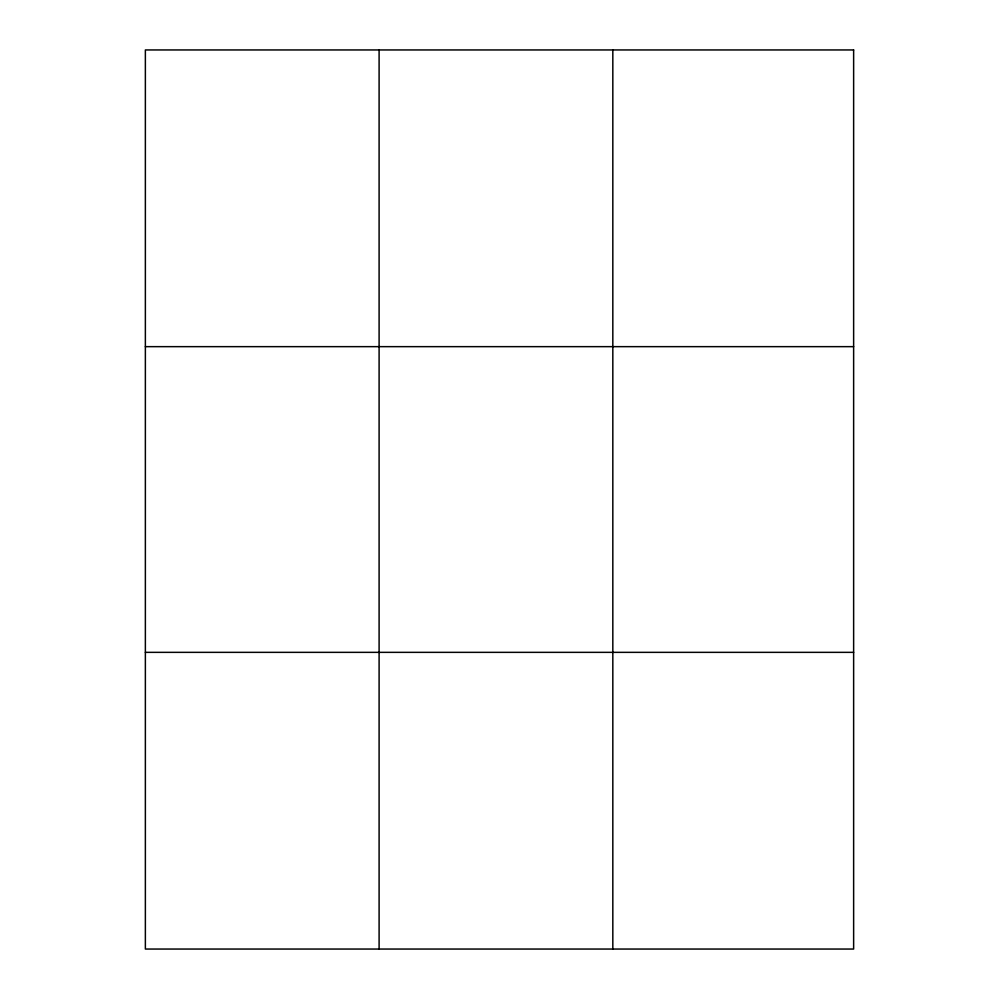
<?xml version="1.0" encoding="UTF-8"?>
<svg xmlns="http://www.w3.org/2000/svg" width="999" height="999" viewBox="0 0 999 999"><rect width="100%" height="100%" fill="white"/><g stroke="black" fill="none" stroke-linecap="round" stroke-linejoin="round"><path stroke-width="1.5" d="M379.096 49.95L379.096 949.05M612.824 49.95L612.824 949.05M145.367 346.653L853.633 346.653M145.367 652.347L853.633 652.347M853.633 49.95L853.633 949.05L145.367 949.05L145.367 49.95L853.633 49.95"/></g></svg>
